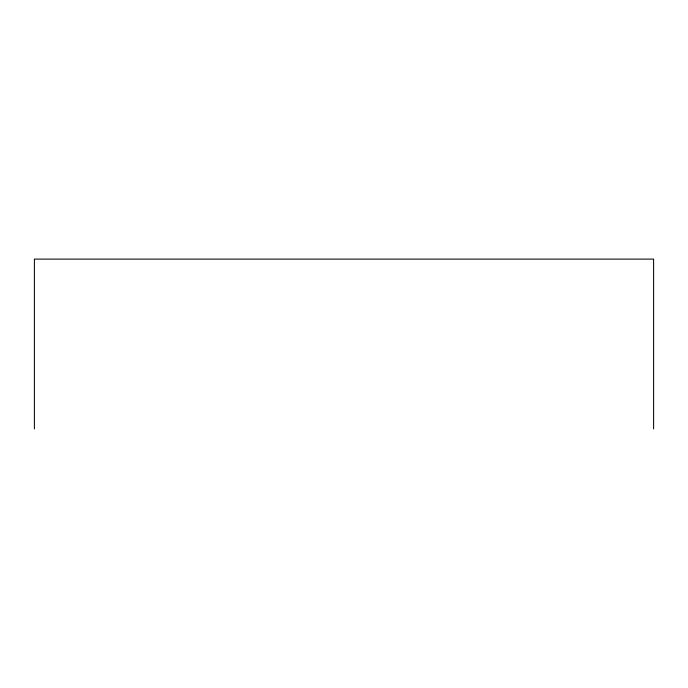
<?xml version="1.0" encoding="UTF-8"?>
<svg xmlns="http://www.w3.org/2000/svg" width="688" height="688" viewBox="0 0 688 688"><rect width="100%" height="100%" fill="white"/><g stroke="black" fill="none" stroke-linecap="round" stroke-linejoin="round"><path stroke-width="1.03" d="M653.6 428.891L653.6 259.109L34.4 259.109L34.4 428.891"/></g></svg>
